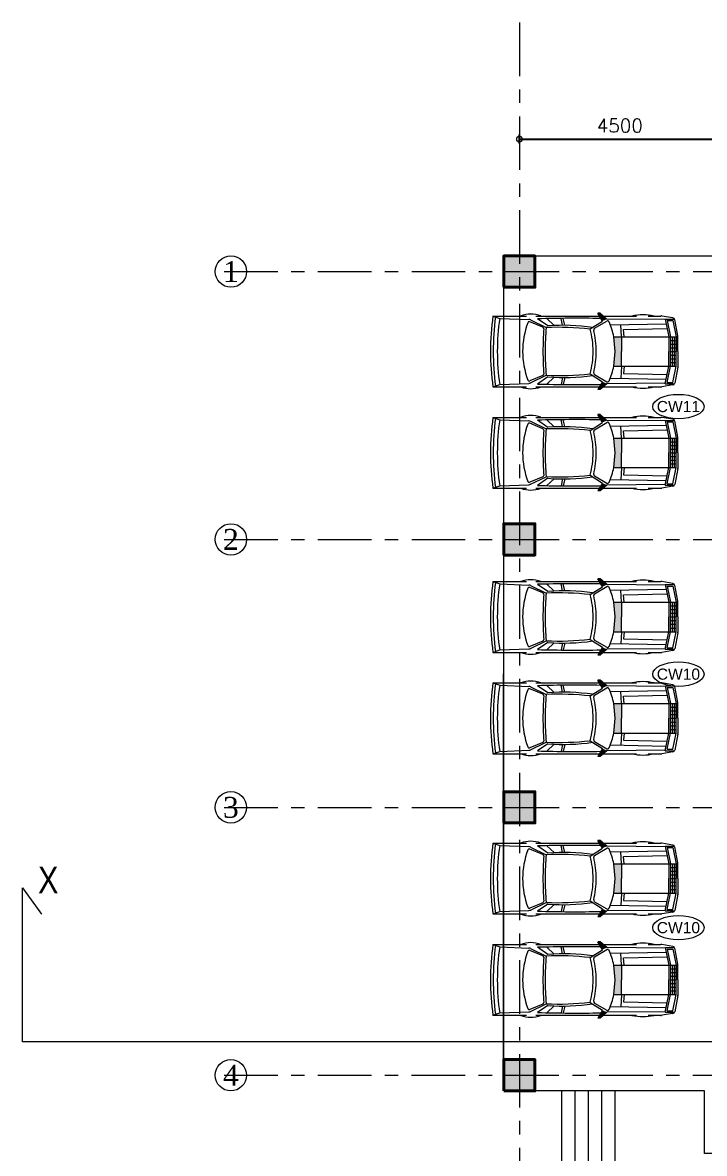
# Model space of a CAD drawing. Header units: millimetres. Extents: x 24487468 to 24959437, y -333213 to 842934.
# Drawn here: x 24705120 to 24720390, y 6309 to 31634 of the extents above; entities that cross this region are included whole.
import ezdxf
from ezdxf.enums import TextEntityAlignment as Align

# ---------------------------------------------------------------- set-up
doc = ezdxf.new("R2010")
doc.units = ezdxf.units.MM
doc.header["$MEASUREMENT"] = 0
doc.header["$PDMODE"] = 3
for name, pattern in [('ACAD_ISO10W100', [18.5, 12, -3, 0.5, -3]), ('BORDERX2', [3.5, 1, -0.5, 1, -0.5, 0, -0.5]), ('Centreline', [21, 12, -3, 3, -3])]:
    doc.linetypes.add(name, pattern=pattern)
doc.layers.get('0').update_dxf_attribs({"lineweight": 5})
for name, color, linetype, lineweight in [('A 0.13furniture', 30, 'Continuous', 0), ('A-DIM', 155, 'Continuous', 9), ('CENLINE', 220, 'ACAD_ISO10W100', 5), ('COLUMN', 12, 'Continuous', 40), ('DIM', 183, 'Continuous', 5), ('GRID', 205, 'BORDERX2', 5), ('HACTH', 8, 'Continuous', 0), ('p1 plan grid lck', 6, 'Continuous', 5), ('stair', 231, 'Continuous', 13), ('text', 7, 'Continuous', 15)]:
    doc.layers.add(name, color=color, linetype=linetype, lineweight=lineweight)
doc.layers.add('A-BTEXT', color=57, linetype='Continuous')
doc.styles.add('arial', font='times.ttf')
doc.styles.add('ATTR', font='romans.shx', dxfattribs={"width": 0.8, "height": 0.48})
doc.styles.add('ordinary', font='arial.ttf')
doc.styles.add('ROMANS', font='romans__.ttf')
doc.dimstyles.new('DIM100', dxfattribs={"dimtxt": 300, "dimasz": 250, "dimexe": 100, "dimexo": 100, "dimgap": 150, "dimtad": 1, "dimdec": 0, "dimrnd": 5, "dimzin": 0, "dimdsep": 46, "dimtxsty": 'ROMANS', "dimblk": 'DOTSMALL', "dimcen": 0.09, "dimclrd": 256, "dimclre": 256, "dimclrt": 7, "dimadec": 0, "dimazin": 0, "dimtfac": 1, "dimtdec": 0, "dimtix": 1, "dimtofl": 0, "dimtmove": 1, "dimatfit": 3, "dimfxl": 100, "dimfxlon": 1, "dimtolj": 1, "dimtzin": 0, "dimarcsym": 0})

# ---------------------------------------------------------------- blocks, each defined once
blk = doc.blocks.new('column 350')
at = {"layer": 'COLUMN', "ltscale": 100}
h = blk.add_hatch(color=256, dxfattribs=at)
h.dxf.hatch_style = 1
h.paths.add_polyline_path([(1327.5, 1037.5), (627.5, 1037.5), (627.5, 337.5), (1327.5, 337.5)])
blk.add_lwpolyline([(627.5, 1037.5), (1327.5, 1037.5), (1327.5, 337.5), (627.5, 337.5)], close=True, dxfattribs=at)
blk = doc.blocks.new('grid letter-flat-4-flat-1')
at = {"layer": 'GRID', "linetype": 'Continuous'}
blk.add_circle((0, 374.75), 281.25, dxfattribs=at)
blk = doc.blocks.new('Sports Car B PV')
at = {"layer": 'A 0.13furniture', "linetype": 'Continuous'}
for p, q in [((-165.7, 31.7), (-159.6, 29.6)), ((-165.7, 31.7), (-135.5, 31.7)), ((-127.2, 31.7), (-70.3, 31.7)), ((-67.7, 27.1), (-71.6, 34.2)), ((-69.7, 34.2), (-71.6, 34.2)), ((-63.6, 29), (-69.7, 34.2)), ((-66.8, 31.7), (-37.1, 31.7)), ((-26.5, 31.7), (-15.2, 31.7)), ((-4.4, 30), (-14.4, 31.7)), ((-159.6, 29.6), (-133.6, 28.6)), ((-121, 21.6), (-132.6, 26.4)), ((-132, 28.2), (-118.1, 21.4)), ((-116.5, 22.8), (-125.9, 29.2)), ((-117.5, 29.4), (-110.8, 23.2)), ((-103.4, 23.4), (-104.7, 29.6)), ((-101.3, 23.4), (-102.7, 29.6)), ((-78.6, 20.1), (-67.7, 27.1)), ((-74.8, 20.7), (-63.7, 27.2)), ((-11.2, 28.5), (-63.6, 29)), ((-60.6, 23.9), (-10.4, 24.8)), ((-50.5, 13.2), (-51.2, 24.1)), ((-48.8, 19.7), (-9.6, 20.6)), ((-11.3, 29), (-8, 13.2)), ((-11.3, 29), (-3, 29)), ((-9.6, 27.7), (-6.5, 13.2)), ((-9.6, 27.7), (-4.6, 27.7)), ((-4.6, 27.7), (-1.5, 13.2)), ((0, 14.1), (-2.9, 28.5)), ((-57.4, 13.2), (-1.5, 13.2)), ((-56.1, 0), (-57.4, 13.2)), ((-50.5, 13.2), (-50.5, 0)), ((-48.2, 13.2), (-48.8, 19.7)), ((-8, 13.2), (-8, 0)), ((-6.5, 13.2), (-6.5, 0)), ((-4.8, 13.2), (-4.8, 0)), ((-3.1, 13.2), (-3.1, 0)), ((-1.5, 13.2), (-1.5, 0)), ((0, 0), (0, 13.7)), ((-57.4, -13.2), (-56.1, 0)), ((-50.5, -13.2), (-50.5, 0)), ((-8, -13.2), (-8, 0)), ((-6.5, 9.9), (-1.5, 9.9)), ((-6.5, 6.6), (-1.5, 6.6)), ((-6.5, 3.3), (-1.5, 3.3)), ((-6.5, -13.2), (-6.5, 0)), ((-6.5, 0), (-1.5, 0)), ((-4.8, -13.2), (-4.8, 0)), ((-3.1, -13.2), (-3.1, 0)), ((-1.5, -13.2), (-1.5, 0)), ((0, 0), (0, -13.7)), ((-6.5, -3.3), (-1.5, -3.3)), ((-6.5, -6.6), (-1.5, -6.6)), ((-6.5, -9.9), (-1.5, -9.9)), ((-78.6, -20.1), (-67.7, -27.1)), ((-57.4, -13.2), (-1.5, -13.2)), ((-50.5, -13.2), (-51.2, -24.1)), ((-48.2, -13.2), (-48.8, -19.7)), ((-48.8, -19.7), (-9.6, -20.6)), ((-11.3, -29), (-8, -13.2)), ((-9.6, -27.7), (-6.5, -13.2)), ((-4.6, -27.7), (-1.5, -13.2)), ((0, -14.1), (-2.9, -28.5)), ((-165.7, -31.7), (-159.6, -29.6)), ((-159.6, -29.6), (-133.6, -28.6)), ((-121, -21.6), (-132.6, -26.4)), ((-132, -28.2), (-118.1, -21.4)), ((-116.5, -22.8), (-125.9, -29.2)), ((-117.5, -29.4), (-110.8, -23.2)), ((-103.4, -23.4), (-104.7, -29.6)), ((-101.3, -23.4), (-102.7, -29.6)), ((-74.8, -20.7), (-63.7, -27.2)), ((-67.7, -27.1), (-71.6, -34.2)), ((-63.6, -29), (-69.7, -34.2)), ((-11.2, -28.5), (-63.6, -29)), ((-60.6, -23.9), (-10.4, -24.8)), ((-4.4, -30), (-14.4, -31.7)), ((-11.3, -29), (-3, -29)), ((-9.6, -27.7), (-4.6, -27.7)), ((-165.7, -31.7), (-135.5, -31.7)), ((-127.2, -31.7), (-70.3, -31.7)), ((-69.7, -34.2), (-71.6, -34.2)), ((-66.8, -31.7), (-37.1, -31.7)), ((-26.5, -31.7), (-15.2, -31.7))]:
    blk.add_line(p, q, dxfattribs=at)
for centre, radius, start, end in [((48.4, 0), 216.4, 171.5672, 180), ((86.5, 0), 251.9, 172.9338, 180), ((-131.8, 8.1), 25.3, 69.2613, 110.7387), ((-31.3, -9.5), 42.4, 76.4679, 103.5321), ((-15.2, 27.1), 4.66, 80.4445, 90), ((43, 0), 204.8, 171.6755, 180), ((-66.4, 0), 72.7, 159.3311, 180), ((-133.2, 25.2), 1.32, 67.3717, 159.3311), ((-133.7, 24.5), 4.08, 63.9223, 87.6778), ((-90.5, -1320.7), 1350.4, 89.0862, 91.5015), ((-121.5, 20.3), 1.32, 356.018, 67.3717), ((138.5, 0), 257.4, 175.2345, 180), ((-107, -235.2), 256.8, 83.6568, 92.4781), ((-102.7, -159.4), 182.8, 81.7391, 94.3382), ((-74.1, 19.5), 1.38, 120.3986, 193.4983), ((-63, 26), 1.38, 23.7677, 120.3986), ((-122, 0), 65.9, 11.5129, 23.7677), ((-4.7, 28.2), 1.83, 11.0781, 80.4445), ((170.7, 0), 291.6, 176.018, 180), ((-150.2, 0), 74.3, 360, 15.6527), ((-155.3, 0), 82.1, 360, 13.4983), ((-2.3, 13.7), 2.25, 360, 11.0781), ((48.4, 0), 216.4, 180, 188.4328), ((86.5, 0), 251.9, 180, 187.0662), ((43, 0), 204.8, 180, 188.3245), ((-66.4, 0), 72.7, 180, 200.6689), ((170.7, 0), 291.6, 180, 183.982), ((138.5, 0), 257.4, 180, 184.7655), ((-150.2, 0), 74.3, 344.3473, 360), ((-155.3, 0), 82.1, 346.5017, 360), ((-121.5, -20.3), 1.32, 292.6283, 3.982), ((-107, 235.2), 256.8, 267.5218, 276.3432), ((-74.1, -19.5), 1.38, 166.5017, 239.6014), ((-122, 0), 65.9, 336.2323, 348.4871), ((-2.3, -13.7), 2.25, 348.9219, 360), ((-133.2, -25.2), 1.32, 200.6689, 292.6283), ((-133.7, -24.5), 4.08, 272.3222, 296.0777), ((-90.5, 1320.7), 1350.4, 268.4985, 270.9138), ((-102.7, 159.4), 182.8, 265.6618, 278.2609), ((-63, -26), 1.38, 239.6014, 336.2323), ((-4.7, -28.2), 1.83, 279.5555, 348.9219), ((-131.8, -8.1), 25.3, 249.2613, 290.7387), ((-31.3, 9.5), 42.4, 256.4679, 283.5321), ((-15.2, -27.1), 4.66, 270, 279.5555)]:
    blk.add_arc(centre, radius, start, end, dxfattribs=at)
for points in [[(-67.7, 27.1), (-63.6, 29), (-71.6, 34.2), (-69.7, 34.2)], [(-57.4, -13.2), (-56.1, 0), (-50.5, -13.2), (-50.5, 13.2)], [(-56.1, 0), (-57.4, 13.2), (-50.5, 13.2)], [(-67.7, -27.1), (-63.6, -29), (-71.6, -34.2), (-69.7, -34.2)]]:
    blk.add_solid(points, dxfattribs=at)
at = {"layer": 'A 0.13furniture', "style": 'ATTR', "width": 0.8, "flags": 9}
blk.add_attdef('ESTCODE', (0, 0), '', height=0.0355, dxfattribs=at)
blk = doc.blocks.new('SEC')
at = {"layer": 'HACTH', "ltscale": 100}
blk.add_lwpolyline([(-25663, 0), (-60348, 0), (-60348, 3449), (-59923, 2854)], dxfattribs=at)
at = {"layer": 'text', "linetype": 'Continuous', "ltscale": 30, "insert": (-59774, 3623), "char_height": 600, "width": 21041.4, "attachment_point": 5, "style": 'arial'}
blk.add_mtext('{\\fTechnic|b0|i0|c2|p2;X}', dxfattribs=at)
blk = doc.blocks.new('_DotSmall')
at = {"color": 0, "linetype": 'ByBlock', "const_width": 0.5}
blk.add_lwpolyline([(-0.0625, 0, 1), (0.0625, 0, 1)], format="xyb", close=True, dxfattribs=at)
blk = doc.blocks.new('*D42')
at = {"layer": 'Defpoints', "color": 0, "ltscale": 100, "transparency": 16777216}
for p in [(24720746, 29025), (24716246, 26409), (24720746, 26409)]:
    blk.add_point(p, dxfattribs=at)
at = {"layer": 'DIM', "lineweight": -2, "ltscale": 100, "transparency": 16777216}
for p, q in [((24716246, 28925), (24716246, 29125)), ((24720746, 28925), (24720746, 29125)), ((24716246, 29025), (24720746, 29025))]:
    blk.add_line(p, q, dxfattribs=at)
at = {"layer": 'DIM', "lineweight": -2, "ltscale": 100, "transparency": 16777216, "xscale": 250, "yscale": 250, "zscale": 250, "rotation": 180}
blk.add_blockref('_DotSmall', (24716246, 29025), dxfattribs=at)
at = {"layer": 'DIM', "lineweight": -2, "ltscale": 100, "transparency": 16777216, "xscale": 250, "yscale": 250, "zscale": 250}
blk.add_blockref('_DotSmall', (24720746, 29025), dxfattribs=at)
at = {"layer": 'DIM', "color": 7, "ltscale": 100, "transparency": 16777216, "insert": (24718496, 29327), "char_height": 300, "attachment_point": 5, "style": 'ROMANS'}
blk.add_mtext('\\A1;4500', dxfattribs=at)

msp = doc.modelspace()

# ---------------------------------------------------------------- linework, layer by layer
at = {"ltscale": 100}
msp.add_lwpolyline([(24720394.5, 6308.7), (24720394.5, 7708.7), (24715894.5, 7708.8), (24715894.5, 26408.8), (24741596.1, 26408.7), (24741596.1, 20408.7), (24755595.6, 20408.7), (24755596.1, 1708.7), (24744854, 1708.7), (24744854, -266.3), (24741594, -266.3), (24741594, -10291.3), (24727893, -10291.3), (24727893.5, -4291.3), (24727893.5, 6308.7), (24720394.5, 6308.7)], dxfattribs=at)
at = {"layer": 'A-DIM', "ltscale": 100}
for p, q in [((24717194.6, -4291.3), (24717194.6, 7708.7)), ((24717494.6, 2658.7), (24717494.6, 7708.7)), ((24717794.6, 2658.7), (24717794.6, 7708.7)), ((24718094.6, 2658.7), (24718094.6, 7708.7)), ((24718394.6, 2658.7), (24718394.6, 7708.7))]:
    msp.add_line(p, q, dxfattribs=at)
at = {"layer": 'p1 plan grid lck', "linetype": 'Centreline', "ltscale": 100}
for p, q in [((24716245.6, 31634.2), (24716245.6, -15212.8)), ((24709635.2, 26058.7), (24762025, 26058.7)), ((24709635.2, 20058.7), (24762025, 20058.7)), ((24709634.2, 14058.7), (24762024, 14058.7)), ((24709633.7, 8058.7), (24762023.4, 8058.7))]:
    msp.add_line(p, q, dxfattribs=at)
at = {"layer": 'stair', "ltscale": 100}
msp.add_line((24715893.7, 7808.7), (24715895.3, 26308.7), dxfattribs=at)
at = {"layer": 'text', "ltscale": 100}
for centre in [(24719809.8, 23035.2), (24719809.8, 17042), (24719809.8, 11364.6)]:
    msp.add_ellipse(centre, major_axis=(-575.5, 0), ratio=0.4744037, dxfattribs=at)

# ---------------------------------------------------------------- block references
at = {"layer": 'A 0.13furniture', "xscale": 24.99988079127888, "yscale": 24.99988079127888, "zscale": 24.99988079127888}
for p in [(24719796.9, 24270), (24719796.9, 21999.8), (24719796.9, 18322.9), (24719796.9, 16052.7), (24719796.9, 12463.8), (24719796.9, 10193.6)]:
    msp.add_blockref('Sports Car B PV', p, dxfattribs=at)
at = {"layer": 'CENLINE'}
ref = msp.add_blockref('grid letter-flat-4-flat-1', (24709785.3, 25590.6), dxfattribs=dict(at, xscale=1.25, yscale=1.25, zscale=25.4))
ref.add_attrib('GRID_LETTER', '1', dxfattribs={"layer": 'A-BTEXT', "linetype": 'Continuous', "height": 468.7, "style": 'arial'}).set_placement((24709785.3, 26059.3), align=Align.MIDDLE_CENTER)
ref = msp.add_blockref('grid letter-flat-4-flat-1', (24709785.3, 19590.6), dxfattribs=dict(at, xscale=1.25, yscale=1.25, zscale=25.4))
ref.add_attrib('GRID_LETTER', '2', dxfattribs={"layer": 'A-BTEXT', "linetype": 'Continuous', "height": 468.7, "style": 'arial'}).set_placement((24709785.3, 20059.3), align=Align.MIDDLE_CENTER)
ref = msp.add_blockref('grid letter-flat-4-flat-1', (24709784.2, 13590.6), dxfattribs=dict(at, xscale=1.25, yscale=1.25, zscale=25.4))
ref.add_attrib('GRID_LETTER', '3', dxfattribs={"layer": 'A-BTEXT', "linetype": 'Continuous', "height": 468.7, "style": 'arial'}).set_placement((24709784.2, 14059.3), align=Align.MIDDLE_CENTER)
ref = msp.add_blockref('grid letter-flat-4-flat-1', (24709783.7, 7590.6), dxfattribs=dict(at, xscale=1.25, yscale=1.25, zscale=25.4))
ref.add_attrib('GRID_LETTER', '4', dxfattribs={"layer": 'A-BTEXT', "linetype": 'Continuous', "height": 468.7, "style": 'arial'}).set_placement((24709783.7, 8059.3), align=Align.MIDDLE_CENTER)
at = {"layer": 'COLUMN', "rotation": 89.99999999994951}
for p in [(24716933.6, 25081.2), (24716933.1, 19081.2), (24716932.6, 13081.2), (24716932, 7081.2)]:
    msp.add_blockref('column 350', p, dxfattribs=at)
at = {"layer": 'HACTH'}
msp.add_blockref('SEC', (24765467.8, 8808.7), dxfattribs=at)

# ---------------------------------------------------------------- texts
at = {"layer": 'text', "ltscale": 100, "char_height": 250, "width": 373.513, "attachment_point": 1, "style": 'ordinary'}
for s, insert in [('CW11', (24719323.3, 23160.4)), ('CW10', (24719323.3, 17167.2)), ('CW10', (24719323.3, 11489.8))]:
    msp.add_mtext(s, dxfattribs=dict(at, insert=insert))

# ---------------------------------------------------------------- dimensions: what is measured, and where the dimension line sits
at = {"layer": 'DIM', "ltscale": 100}
dim = msp.add_linear_dim(base=(24720746.1, 29025.3), p1=(24716246.1, 26408.7), p2=(24720746.1, 26408.7), dimstyle='DIM100', dxfattribs=at)
dim.commit()
dim.dimension.update_dxf_attribs({"geometry": '*D42', "text_midpoint": (24718496.1, 29326.7)})

doc.saveas('drawing.dxf')
